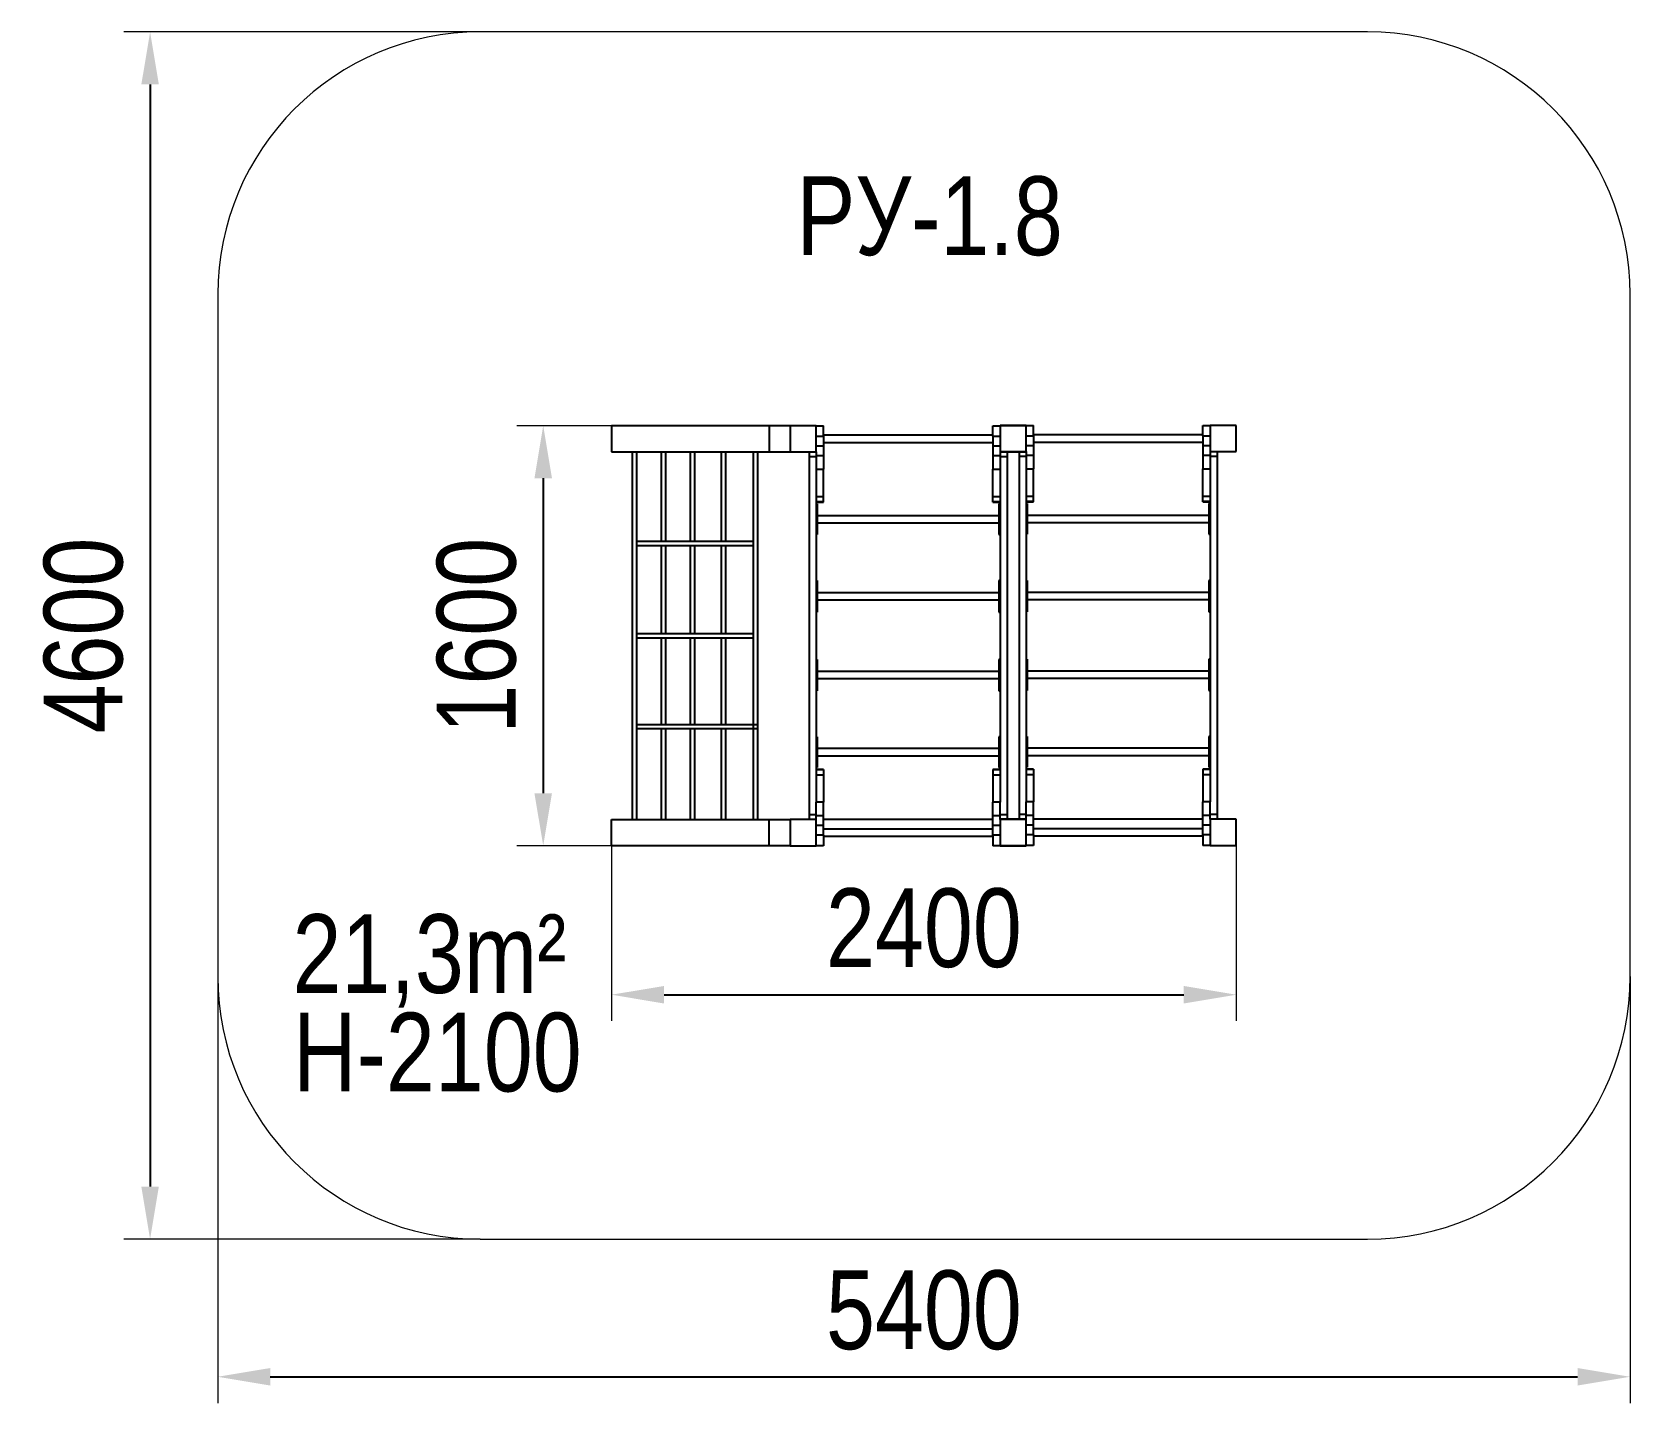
# Model space of a CAD drawing. Header units: millimetres. Extents: x -3030 to 3058, y -2972 to 2251.
import ezdxf

# ---------------------------------------------------------------- set-up
doc = ezdxf.new("R2010")
doc.units = ezdxf.units.MM
for name, color, linetype in [('DIKOM_АРТИКУЛ', 7, 'Continuous'), ('DIKOM_ЗОНА', 80, 'Continuous'), ('DIKOM_ОБЪЕКТ', 7, 'Continuous'), ('DIKOM_РАЗМЕР_ЗОНА', 7, 'Continuous'), ('DIKOM_РАЗМЕР_ОБЪЕКТА', 7, 'Continuous')]:
    doc.layers.add(name, color=color, linetype=linetype)
doc.styles.add('style1', font='arial.ttf', dxfattribs={"width": 0.8})
doc.dimstyles.new('1-50', dxfattribs={"dimtxt": 300, "dimasz": 200, "dimexe": 100, "dimexo": 0, "dimgap": 100, "dimtad": 1, "dimdec": 0, "dimtxsty": 'style1', "dimcen": 0, "dimclrd": 7, "dimclre": 7, "dimadec": 1, "dimazin": 2, "dimtfac": 1, "dimtdec": 0, "dimtmove": 0, "dimatfit": 3, "dimfxl": 0, "dimlwd": 25, "dimlwe": 18, "dimarcsym": 0})

# ---------------------------------------------------------------- blocks, each defined once
blk = doc.blocks.new('*D0')
at = {"layer": 'Defpoints', "color": 0, "transparency": 16777216}
for p in [(-1322, 2251.2), (-2579.7, -2347.7), (-1322, -2347.7)]:
    blk.add_point(p, dxfattribs=at)
at = {"layer": 'DIKOM_РАЗМЕР_ЗОНА', "color": 7, "lineweight": 18, "transparency": 16777216}
for p, q in [((-1322, 2251.2), (-2679.7, 2251.2)), ((-1322, -2347.7), (-2679.7, -2347.7))]:
    blk.add_line(p, q, dxfattribs=at)
at = {"layer": 'DIKOM_РАЗМЕР_ЗОНА', "color": 7, "lineweight": 25, "transparency": 16777216}
blk.add_line((-2579.7, 2051.2), (-2579.7, -2147.7), dxfattribs=at)
at = {"layer": 'DIKOM_РАЗМЕР_ЗОНА', "color": 7, "transparency": 16777216}
for points in [[(-2613.1, 2051.2), (-2546.4, 2051.2), (-2579.7, 2251.2)], [(-2613.1, -2147.7), (-2546.4, -2147.7), (-2579.7, -2347.7)]]:
    blk.add_solid(points, dxfattribs=at)
at = {"layer": 'DIKOM_РАЗМЕР_ЗОНА', "color": 0, "transparency": 16777216, "insert": (-2832.9, -48.3), "char_height": 300, "attachment_point": 5, "rotation": 90, "style": 'style1'}
blk.add_mtext('4600', dxfattribs=at)
blk = doc.blocks.new('*D1')
at = {"layer": 'Defpoints', "color": 0, "transparency": 16777216}
for p in [(-2322, -1347.7), (3058, -1347.7), (3058, -2872)]:
    blk.add_point(p, dxfattribs=at)
at = {"layer": 'DIKOM_РАЗМЕР_ЗОНА', "color": 7, "lineweight": 18, "transparency": 16777216}
for p, q in [((-2322, -1347.7), (-2322, -2972)), ((3058, -1347.7), (3058, -2972))]:
    blk.add_line(p, q, dxfattribs=at)
at = {"layer": 'DIKOM_РАЗМЕР_ЗОНА', "color": 7, "lineweight": 25, "transparency": 16777216}
blk.add_line((-2122, -2872), (2858, -2872), dxfattribs=at)
at = {"layer": 'DIKOM_РАЗМЕР_ЗОНА', "color": 7, "transparency": 16777216}
for points in [[(-2122, -2838.7), (-2122, -2905.4), (-2322, -2872)], [(2858, -2838.7), (2858, -2905.4), (3058, -2872)]]:
    blk.add_solid(points, dxfattribs=at)
at = {"layer": 'DIKOM_РАЗМЕР_ЗОНА', "color": 0, "transparency": 16777216, "insert": (368, -2618.9), "char_height": 300, "attachment_point": 5, "style": 'style1'}
blk.add_mtext('5400', dxfattribs=at)
blk = doc.blocks.new('*D2')
at = {"layer": 'Defpoints', "color": 0, "transparency": 16777216}
for p in [(-822, -848.8), (1558, -848.8), (1558, -1416.5)]:
    blk.add_point(p, dxfattribs=at)
at = {"layer": 'DIKOM_РАЗМЕР_ОБЪЕКТА', "color": 7, "lineweight": 18, "transparency": 16777216}
for p, q in [((-822, -848.8), (-822, -1516.5)), ((1558, -848.8), (1558, -1516.5))]:
    blk.add_line(p, q, dxfattribs=at)
at = {"layer": 'DIKOM_РАЗМЕР_ОБЪЕКТА', "color": 7, "lineweight": 25, "transparency": 16777216}
blk.add_line((-622, -1416.5), (1358, -1416.5), dxfattribs=at)
at = {"layer": 'DIKOM_РАЗМЕР_ОБЪЕКТА', "color": 7, "transparency": 16777216}
for points in [[(-622, -1383.2), (-622, -1449.9), (-822, -1416.5)], [(1358, -1383.2), (1358, -1449.9), (1558, -1416.5)]]:
    blk.add_solid(points, dxfattribs=at)
at = {"layer": 'DIKOM_РАЗМЕР_ОБЪЕКТА', "color": 0, "transparency": 16777216, "insert": (368, -1163.4), "char_height": 300, "attachment_point": 5, "style": 'style1'}
blk.add_mtext('2400', dxfattribs=at)
blk = doc.blocks.new('*D3')
at = {"layer": 'Defpoints', "color": 0, "transparency": 16777216}
for p in [(-822, 751.2), (-1082.2, -848.8), (-822, -848.8)]:
    blk.add_point(p, dxfattribs=at)
at = {"layer": 'DIKOM_РАЗМЕР_ОБЪЕКТА', "color": 7, "lineweight": 18, "transparency": 16777216}
for p, q in [((-822, 751.2), (-1182.2, 751.2)), ((-822, -848.8), (-1182.2, -848.8))]:
    blk.add_line(p, q, dxfattribs=at)
at = {"layer": 'DIKOM_РАЗМЕР_ОБЪЕКТА', "color": 7, "lineweight": 25, "transparency": 16777216}
blk.add_line((-1082.2, 551.2), (-1082.2, -648.8), dxfattribs=at)
at = {"layer": 'DIKOM_РАЗМЕР_ОБЪЕКТА', "color": 7, "transparency": 16777216}
for points in [[(-1115.6, 551.2), (-1048.9, 551.2), (-1082.2, 751.2)], [(-1115.6, -648.8), (-1048.9, -648.8), (-1082.2, -848.8)]]:
    blk.add_solid(points, dxfattribs=at)
at = {"layer": 'DIKOM_РАЗМЕР_ОБЪЕКТА', "color": 0, "transparency": 16777216, "insert": (-1335.4, -48.8), "char_height": 300, "attachment_point": 5, "rotation": 90, "style": 'style1'}
blk.add_mtext('1600', dxfattribs=at)

msp = doc.modelspace()

# ---------------------------------------------------------------- linework, layer by layer
at = {"layer": 'DIKOM_ЗОНА', "color": 3, "lineweight": 15}
for p, q in [((2058, 2251.2), (-1322, 2251.2)), ((-2322, 1251.2), (-2322, -1347.7)), ((3058, -1347.7), (3058, 1251.2)), ((-1322, -2347.7), (2058, -2347.7))]:
    msp.add_line(p, q, dxfattribs=at)
for centre, start, end in [((-1322, 1251.2), 90, 180), ((2058, 1251.2), 0, 90), ((-1322, -1347.7), 180, 270), ((2058, -1347.7), 270, 0)]:
    msp.add_arc(centre, 1000, start, end, dxfattribs=at)
at = {"layer": 'DIKOM_ОБЪЕКТ'}
for p, q in [((-222, 751.2), (-822, 751.2)), ((-822, 751.2), (-822, 651.2)), ((-142, 751.2), (-222, 751.2)), ((-222, 751.2), (-222, 651.2)), ((-142, 751.2), (-142, 651.2)), ((-42, 751.2), (-142, 751.2)), ((-42, 751.2), (-15, 751.2)), ((-42, 651.2), (-42, 751.2)), ((-15, 711.2), (-15, 751.2)), ((631, 751.2), (658, 751.2)), ((631, 711.2), (631, 751.2)), ((658, 752.4), (658, 652.4)), ((758, 752.4), (658, 752.4)), ((658, 751.2), (658, 651.2)), ((758, 751.2), (658, 751.2)), ((758, 752.4), (785, 752.4)), ((758, 652.4), (758, 752.4)), ((758, 651.2), (758, 751.2)), ((785, 712.4), (785, 752.4)), ((1431, 752.4), (1458, 752.4)), ((1431, 712.4), (1431, 752.4)), ((1458, 752.4), (1458, 652.4)), ((1558, 752.4), (1458, 752.4)), ((1558, 652.4), (1558, 752.4)), ((-42, 711.2), (-15, 711.2)), ((-42, 674.3), (-15, 674.3)), ((631, 714.7), (-15, 714.7)), ((-15, 711.2), (-15, 674.3)), ((-15, 687.7), (631, 687.7)), ((-15, 674.3), (-15, 637.6)), ((631, 711.2), (658, 711.2)), ((631, 711.2), (631, 674.3)), ((631, 674.3), (658, 674.3)), ((631, 674.3), (631, 637.6)), ((758, 712.4), (785, 712.4)), ((758, 675.5), (785, 675.5)), ((1431, 715.9), (785, 715.9)), ((785, 712.4), (785, 675.5)), ((785, 688.9), (1431, 688.9)), ((785, 675.5), (785, 638.8)), ((1431, 712.4), (1458, 712.4)), ((1431, 712.4), (1431, 675.5)), ((1431, 675.5), (1458, 675.5)), ((1431, 675.5), (1431, 638.8)), ((-822, 651.2), (-222, 651.2)), ((-743.1, 651.2), (-743.1, -748.8)), ((-727.1, 651.2), (-727.1, 294.8)), ((-632.8, 651.2), (-632.8, 310.8)), ((-616.8, 651.2), (-616.8, 310.8)), ((-522, 651.2), (-522, 310.8)), ((-506, 651.2), (-506, 310.8)), ((-404.4, 651.2), (-404.4, 310.8)), ((-388.4, 651.2), (-388.4, 310.8)), ((-282.4, 651.2), (-282.4, 294.8)), ((-266.4, 651.2), (-266.4, -748.8)), ((-222, 651.2), (-142, 651.2)), ((-142, 651.2), (-42, 651.2)), ((-69, 651.2), (-69, 633)), ((-42, 633), (-69, 633)), ((-69, 633), (-69, -730.7)), ((-42, 651.2), (-42, 637.6)), ((-42, 637.6), (-15, 637.6)), ((-42, 637.6), (-42, 586.8)), ((-15, 637.6), (-15, 585.3)), ((631, 637.6), (658, 637.6)), ((631, 637.6), (631, 585.3)), ((658, 652.4), (758, 652.4)), ((658, 651.2), (658, 637.6)), ((658, 651.2), (758, 651.2)), ((658, 637.6), (658, 586.8)), ((685, 633), (658, 633)), ((685, 651.2), (685, 633)), ((685, 633), (685, -730.7)), ((731, 652.4), (731, 634.3)), ((758, 634.3), (731, 634.3)), ((731, 634.3), (731, -729.4)), ((758, 652.4), (758, 638.8)), ((758, 638.8), (785, 638.8)), ((758, 638.8), (758, 588)), ((785, 638.8), (785, 586.5)), ((1431, 638.8), (1458, 638.8)), ((1431, 638.8), (1431, 586.5)), ((1458, 652.4), (1458, 638.8)), ((1458, 652.4), (1558, 652.4)), ((1458, 638.8), (1458, 588)), ((1485, 634.3), (1458, 634.3)), ((1485, 652.4), (1485, 634.3)), ((1485, 634.3), (1485, -729.4)), ((-42, 586.8), (-42, -679.7)), ((-42, 585.3), (-15, 585.3)), ((-15, 482.1), (-15, 585.3)), ((631, 482.1), (631, 585.3)), ((631, 585.3), (658, 585.3)), ((658, 586.8), (658, -679.7)), ((758, 588), (758, -678.5)), ((758, 586.5), (785, 586.5)), ((785, 483.3), (785, 586.5)), ((1431, 483.3), (1431, 586.5)), ((1431, 586.5), (1458, 586.5)), ((1458, 588), (1458, -678.5)), ((-42, 482.1), (-15, 482.1)), ((-42, 462.5), (-15, 462.5)), ((-42, 460.2), (-15, 460.2)), ((-38, 453.4), (-42, 453.4)), ((-38, 438.6), (-42, 438.6)), ((-38, 453.4), (-38, 438.6)), ((-38, 438.6), (-38, 361.3)), ((-15, 462.5), (-15, 482.1)), ((-15, 460.2), (-15, 462.5)), ((631, 482.1), (658, 482.1)), ((631, 462.5), (631, 482.1)), ((631, 462.5), (658, 462.5)), ((631, 460.2), (631, 462.5)), ((631, 460.2), (658, 460.2)), ((658, 453.4), (654, 453.4)), ((654, 453.4), (654, 438.6)), ((658, 438.6), (654, 438.6)), ((654, 438.6), (654, 361.3)), ((758, 483.3), (785, 483.3)), ((758, 463.7), (785, 463.7)), ((758, 461.4), (785, 461.4)), ((762, 454.7), (758, 454.7)), ((762, 439.8), (758, 439.8)), ((762, 454.7), (762, 439.8)), ((762, 439.8), (762, 362.5)), ((785, 463.7), (785, 483.3)), ((785, 461.4), (785, 463.7)), ((1431, 483.3), (1458, 483.3)), ((1431, 463.7), (1431, 483.3)), ((1431, 463.7), (1458, 463.7)), ((1431, 461.4), (1431, 463.7)), ((1431, 461.4), (1458, 461.4)), ((1458, 454.7), (1454, 454.7)), ((1454, 454.7), (1454, 439.8)), ((1458, 439.8), (1454, 439.8)), ((1454, 439.8), (1454, 362.5)), ((654, 408.3), (-38, 408.3)), ((-38, 381.3), (654, 381.3)), ((1454, 409.5), (762, 409.5)), ((762, 382.5), (1454, 382.5)), ((-727.1, 310.8), (-632.8, 310.8)), ((-632.8, 310.8), (-522, 310.8)), ((-522, 310.8), (-404.4, 310.8)), ((-404.4, 310.8), (-282.4, 310.8)), ((-266.4, 310.8), (-266.4, 294.8)), ((-38, 361.3), (-42, 361.3)), ((-42, 336.1), (-38, 336.1)), ((-38, 361.3), (-38, 336.1)), ((658, 361.3), (654, 361.3)), ((654, 361.3), (654, 336.1)), ((654, 336.1), (658, 336.1)), ((762, 362.5), (758, 362.5)), ((758, 337.4), (762, 337.4)), ((762, 362.5), (762, 337.4)), ((1458, 362.5), (1454, 362.5)), ((1454, 362.5), (1454, 337.4)), ((1454, 337.4), (1458, 337.4)), ((-727.1, 294.8), (-727.1, -56.8)), ((-727.1, 294.8), (-632.8, 294.8)), ((-632.8, 294.8), (-632.8, -40.8)), ((-632.8, 294.8), (-522, 294.8)), ((-616.8, 294.8), (-616.8, -40.8)), ((-522, 294.8), (-522, -40.8)), ((-522, 294.8), (-404.4, 294.8)), ((-506, 294.8), (-506, -40.8)), ((-404.4, 294.8), (-404.4, -40.8)), ((-404.4, 294.8), (-282.4, 294.8)), ((-388.4, 294.8), (-388.4, -40.8)), ((-282.4, 294.8), (-282.4, -56.8)), ((-38, 160.9), (-42, 160.9)), ((-38, 142.5), (-42, 142.5)), ((-38, 160.9), (-38, 142.5)), ((-38, 142.5), (-38, 62.7)), ((658, 160.9), (654, 160.9)), ((654, 160.9), (654, 142.5)), ((658, 142.5), (654, 142.5)), ((654, 142.5), (654, 62.7)), ((762, 162.1), (758, 162.1)), ((762, 143.7), (758, 143.7)), ((762, 162.1), (762, 143.7)), ((762, 143.7), (762, 63.9)), ((1458, 162.1), (1454, 162.1)), ((1454, 162.1), (1454, 143.7)), ((1458, 143.7), (1454, 143.7)), ((1454, 143.7), (1454, 63.9)), ((-38, 62.7), (-42, 62.7)), ((654, 114.5), (-38, 114.5)), ((-38, 87.5), (654, 87.5)), ((-38, 62.7), (-38, 41.1)), ((658, 62.7), (654, 62.7)), ((654, 62.7), (654, 41.1)), ((762, 63.9), (758, 63.9)), ((1454, 115.7), (762, 115.7)), ((762, 88.7), (1454, 88.7)), ((762, 63.9), (762, 42.4)), ((1458, 63.9), (1454, 63.9)), ((1454, 63.9), (1454, 42.4)), ((-42, 41.1), (-38, 41.1)), ((654, 41.1), (658, 41.1)), ((758, 42.4), (762, 42.4)), ((1454, 42.4), (1458, 42.4)), ((-727.1, -40.8), (-632.8, -40.8)), ((-727.1, -56.8), (-727.1, -402.5)), ((-727.1, -56.8), (-632.8, -56.8)), ((-632.8, -40.8), (-506, -40.8)), ((-632.8, -56.8), (-632.8, -386.5)), ((-632.8, -56.8), (-506, -56.8)), ((-616.8, -56.8), (-616.8, -386.5)), ((-522, -40.8), (-388.4, -40.8)), ((-522, -56.8), (-522, -386.5)), ((-522, -56.8), (-388.4, -56.8)), ((-506, -56.8), (-506, -386.5)), ((-404.4, -56.8), (-404.4, -386.5)), ((-388.4, -40.8), (-282.4, -40.8)), ((-388.4, -56.8), (-388.4, -386.5)), ((-388.4, -56.8), (-282.4, -56.8)), ((-282.4, -56.8), (-282.4, -402.5)), ((-266.4, -40.8), (-266.4, -56.8)), ((-38, -138.9), (-42, -138.9)), ((-38, -160.4), (-42, -160.4)), ((-38, -138.9), (-38, -160.4)), ((-38, -160.4), (-38, -240.2)), ((658, -138.9), (654, -138.9)), ((654, -138.9), (654, -160.4)), ((658, -160.4), (654, -160.4)), ((654, -160.4), (654, -240.2)), ((762, -137.6), (758, -137.6)), ((762, -159.2), (758, -159.2)), ((762, -137.6), (762, -159.2)), ((762, -159.2), (762, -239)), ((1458, -137.6), (1454, -137.6)), ((1454, -137.6), (1454, -159.2)), ((1458, -159.2), (1454, -159.2)), ((1454, -159.2), (1454, -239)), ((-38, -240.2), (-42, -240.2)), ((654, -185.2), (-38, -185.2)), ((-38, -212.2), (654, -212.2)), ((-38, -240.2), (-38, -258.6)), ((658, -240.2), (654, -240.2)), ((654, -240.2), (654, -258.6)), ((762, -239), (758, -239)), ((1454, -184), (762, -184)), ((762, -211), (1454, -211)), ((762, -239), (762, -257.4)), ((1458, -239), (1454, -239)), ((1454, -239), (1454, -257.4)), ((-42, -258.6), (-38, -258.6)), ((654, -258.6), (658, -258.6)), ((758, -257.4), (762, -257.4)), ((1454, -257.4), (1458, -257.4)), ((-727.1, -386.5), (-632.8, -386.5)), ((-727.1, -402.5), (-727.1, -748.8)), ((-727.1, -402.5), (-632.8, -402.5)), ((-632.8, -386.5), (-506, -386.5)), ((-632.8, -402.5), (-632.8, -748.8)), ((-632.8, -402.5), (-506, -402.5)), ((-616.8, -402.5), (-616.8, -748.8)), ((-522, -386.5), (-388.4, -386.5)), ((-522, -402.5), (-522, -748.8)), ((-522, -402.5), (-388.4, -402.5)), ((-506, -402.5), (-506, -748.8)), ((-404.4, -386.5), (-266.4, -386.5)), ((-404.4, -402.5), (-404.4, -748.8)), ((-404.4, -402.5), (-266.4, -402.5)), ((-388.4, -402.5), (-388.4, -748.8)), ((-282.4, -402.5), (-282.4, -748.8)), ((-266.4, -386.5), (-266.4, -402.5)), ((-38, -433.9), (-42, -433.9)), ((-38, -459), (-42, -459)), ((-38, -433.9), (-38, -459)), ((-38, -459), (-38, -536.3)), ((654, -479), (-38, -479)), ((658, -433.9), (654, -433.9)), ((654, -433.9), (654, -459)), ((658, -459), (654, -459)), ((654, -459), (654, -536.3)), ((762, -432.6), (758, -432.6)), ((762, -457.8), (758, -457.8)), ((762, -432.6), (762, -457.8)), ((762, -457.8), (762, -535.1)), ((1454, -477.8), (762, -477.8)), ((1458, -432.6), (1454, -432.6)), ((1454, -432.6), (1454, -457.8)), ((1458, -457.8), (1454, -457.8)), ((1454, -457.8), (1454, -535.1)), ((-38, -536.3), (-42, -536.3)), ((-38, -506), (654, -506)), ((-38, -536.3), (-38, -551.2)), ((658, -536.3), (654, -536.3)), ((654, -536.3), (654, -551.2)), ((762, -535.1), (758, -535.1)), ((762, -504.8), (1454, -504.8)), ((762, -535.1), (762, -549.9)), ((1458, -535.1), (1454, -535.1)), ((1454, -535.1), (1454, -549.9)), ((-42, -551.2), (-38, -551.2)), ((-15, -557.9), (-42, -557.9)), ((-15, -560.2), (-42, -560.2)), ((-15, -579.8), (-42, -579.8)), ((-15, -557.9), (-15, -560.2)), ((-15, -560.2), (-15, -579.8)), ((-15, -579.8), (-15, -683)), ((658, -557.9), (631, -557.9)), ((631, -557.9), (631, -560.2)), ((658, -560.2), (631, -560.2)), ((631, -560.2), (631, -579.8)), ((658, -579.8), (631, -579.8)), ((631, -579.8), (631, -683)), ((654, -551.2), (658, -551.2)), ((758, -549.9), (762, -549.9)), ((785, -556.7), (758, -556.7)), ((785, -559), (758, -559)), ((785, -578.6), (758, -578.6)), ((785, -556.7), (785, -559)), ((785, -559), (785, -578.6)), ((785, -578.6), (785, -681.8)), ((1458, -556.7), (1431, -556.7)), ((1431, -556.7), (1431, -559)), ((1458, -559), (1431, -559)), ((1431, -559), (1431, -578.6)), ((1458, -578.6), (1431, -578.6)), ((1431, -578.6), (1431, -681.8)), ((1454, -549.9), (1458, -549.9)), ((-42, -679.7), (-42, -683)), ((-15, -683), (-42, -683)), ((-42, -735.4), (-42, -683)), ((-15, -735.4), (-15, -683)), ((658, -683), (631, -683)), ((631, -735.4), (631, -683)), ((658, -679.7), (658, -683)), ((658, -735.4), (658, -683)), ((758, -729.4), (731, -729.4)), ((731, -729.4), (731, -747.6)), ((758, -678.5), (758, -681.8)), ((785, -681.8), (758, -681.8)), ((758, -734.1), (758, -681.8)), ((785, -734.1), (785, -681.8)), ((1458, -681.8), (1431, -681.8)), ((1431, -734.1), (1431, -681.8)), ((1458, -678.5), (1458, -681.8)), ((1458, -734.1), (1458, -681.8)), ((1485, -729.4), (1458, -729.4)), ((1485, -729.4), (1485, -747.6)), ((-822, -848.8), (-822, -748.8)), ((-822, -748.8), (-222, -748.8)), ((-222, -848.8), (-222, -748.8)), ((-222, -748.8), (-142, -748.8)), ((-142, -748.9), (-142, -848.9)), ((-42, -748.9), (-142, -748.9)), ((-42, -730.7), (-69, -730.7)), ((-69, -730.7), (-69, -748.8)), ((-42, -748.8), (-69, -748.8)), ((-15, -735.4), (-42, -735.4)), ((-42, -748.9), (-42, -735.4)), ((-42, -848.9), (-42, -748.9)), ((-15, -772), (-42, -772)), ((-15, -772), (-15, -735.4)), ((631, -748.9), (-15, -748.9)), ((-15, -808.9), (-15, -772)), ((631, -785.4), (-15, -785.4)), ((658, -735.4), (631, -735.4)), ((631, -772), (631, -735.4)), ((658, -772), (631, -772)), ((631, -808.9), (631, -772)), ((685, -730.7), (658, -730.7)), ((658, -748.9), (658, -735.4)), ((658, -747.7), (658, -847.7)), ((758, -747.7), (658, -747.7)), ((685, -748.8), (658, -748.8)), ((658, -748.9), (658, -848.9)), ((758, -748.9), (658, -748.9)), ((685, -730.7), (685, -748.8)), ((758, -747.6), (731, -747.6)), ((785, -734.1), (758, -734.1)), ((758, -747.7), (758, -734.1)), ((758, -847.7), (758, -747.7)), ((758, -848.9), (758, -748.9)), ((785, -770.8), (758, -770.8)), ((785, -770.8), (785, -734.1)), ((1431, -747.7), (785, -747.7)), ((785, -807.7), (785, -770.8)), ((1431, -784.2), (785, -784.2)), ((1458, -734.1), (1431, -734.1)), ((1431, -770.8), (1431, -734.1)), ((1458, -770.8), (1431, -770.8)), ((1431, -807.7), (1431, -770.8)), ((1458, -747.7), (1458, -734.1)), ((1485, -747.6), (1458, -747.6)), ((1458, -747.7), (1458, -847.7)), ((1558, -747.7), (1458, -747.7)), ((1558, -847.7), (1558, -747.7)), ((-222, -848.8), (-822, -848.8)), ((-142, -848.8), (-222, -848.8)), ((-142, -850.2), (-142, -848.9)), ((-142, -848.9), (-42, -848.9)), ((-15, -808.9), (-42, -808.9)), ((-15, -848.9), (-42, -848.9)), ((-15, -808.9), (-15, -848.9)), ((-15, -812.4), (631, -812.4)), ((658, -808.9), (631, -808.9)), ((631, -808.9), (631, -848.9)), ((658, -848.9), (631, -848.9)), ((658, -848.9), (658, -847.7)), ((658, -847.7), (758, -847.7)), ((658, -848.9), (758, -848.9)), ((785, -807.7), (758, -807.7)), ((785, -847.7), (758, -847.7)), ((785, -807.7), (785, -847.7)), ((785, -811.2), (1431, -811.2)), ((1458, -807.7), (1431, -807.7)), ((1431, -807.7), (1431, -847.7)), ((1458, -847.7), (1431, -847.7)), ((1458, -847.7), (1558, -847.7))]:
    msp.add_line(p, q, dxfattribs=at)

# ---------------------------------------------------------------- texts
at = {"layer": 'DIKOM_АРТИКУЛ', "color": 7, "linetype": 'Continuous', "lineweight": 15, "insert": (-117.1, 1701), "char_height": 300, "width": 1667.537, "attachment_point": 1, "style": 'style1'}
msp.add_mtext('{\\fArial|b0|i0|c204|p34;РУ}-1.8', dxfattribs=at)
at = {"layer": 'DIKOM_РАЗМЕР_ОБЪЕКТА', "char_height": 300, "width": 5885.531, "attachment_point": 1, "style": 'style1'}
for s, insert in [('{\\fArial|b0|i0|c204|p34;2}1{\\fArial|b0|i0|c204|p34;,3}m²', (-2037.2, -1109.8)), ('H-2100', (-2035.2, -1485))]:
    msp.add_mtext(s, dxfattribs=dict(at, insert=insert))

# ---------------------------------------------------------------- dimensions: what is measured, and where the dimension line sits
at = {"layer": 'DIKOM_РАЗМЕР_ЗОНА'}
dim = msp.add_linear_dim(base=(-2579.7, -2347.7), p1=(-1322, 2251.2), p2=(-1322, -2347.7), angle=90, text='4600', dimstyle='1-50', dxfattribs=at)
dim.commit()
dim.dimension.update_dxf_attribs({"geometry": '*D0', "text_midpoint": (-2579.7, -48.3), "dimtype": 160})
dim = msp.add_linear_dim(base=(3058, -2872), p1=(-2322, -1347.7), p2=(3058, -1347.7), text='5400', dimstyle='1-50', dxfattribs=at)
dim.commit()
dim.dimension.update_dxf_attribs({"geometry": '*D1', "text_midpoint": (368, -2872), "dimtype": 160})
at = {"layer": 'DIKOM_РАЗМЕР_ОБЪЕКТА'}
dim = msp.add_linear_dim(base=(-1082.2, -848.8), p1=(-822, 751.2), p2=(-822, -848.8), angle=90, dimstyle='1-50', dxfattribs=at)
dim.commit()
dim.dimension.update_dxf_attribs({"geometry": '*D3', "text_midpoint": (-1082.2, -48.8), "dimtype": 160})
dim = msp.add_linear_dim(base=(1558, -1416.5), p1=(-822, -848.8), p2=(1558, -848.8), text='2400', dimstyle='1-50', dxfattribs=at)
dim.commit()
dim.dimension.update_dxf_attribs({"geometry": '*D2', "text_midpoint": (368, -1416.5), "dimtype": 160})

doc.saveas('drawing.dxf')
